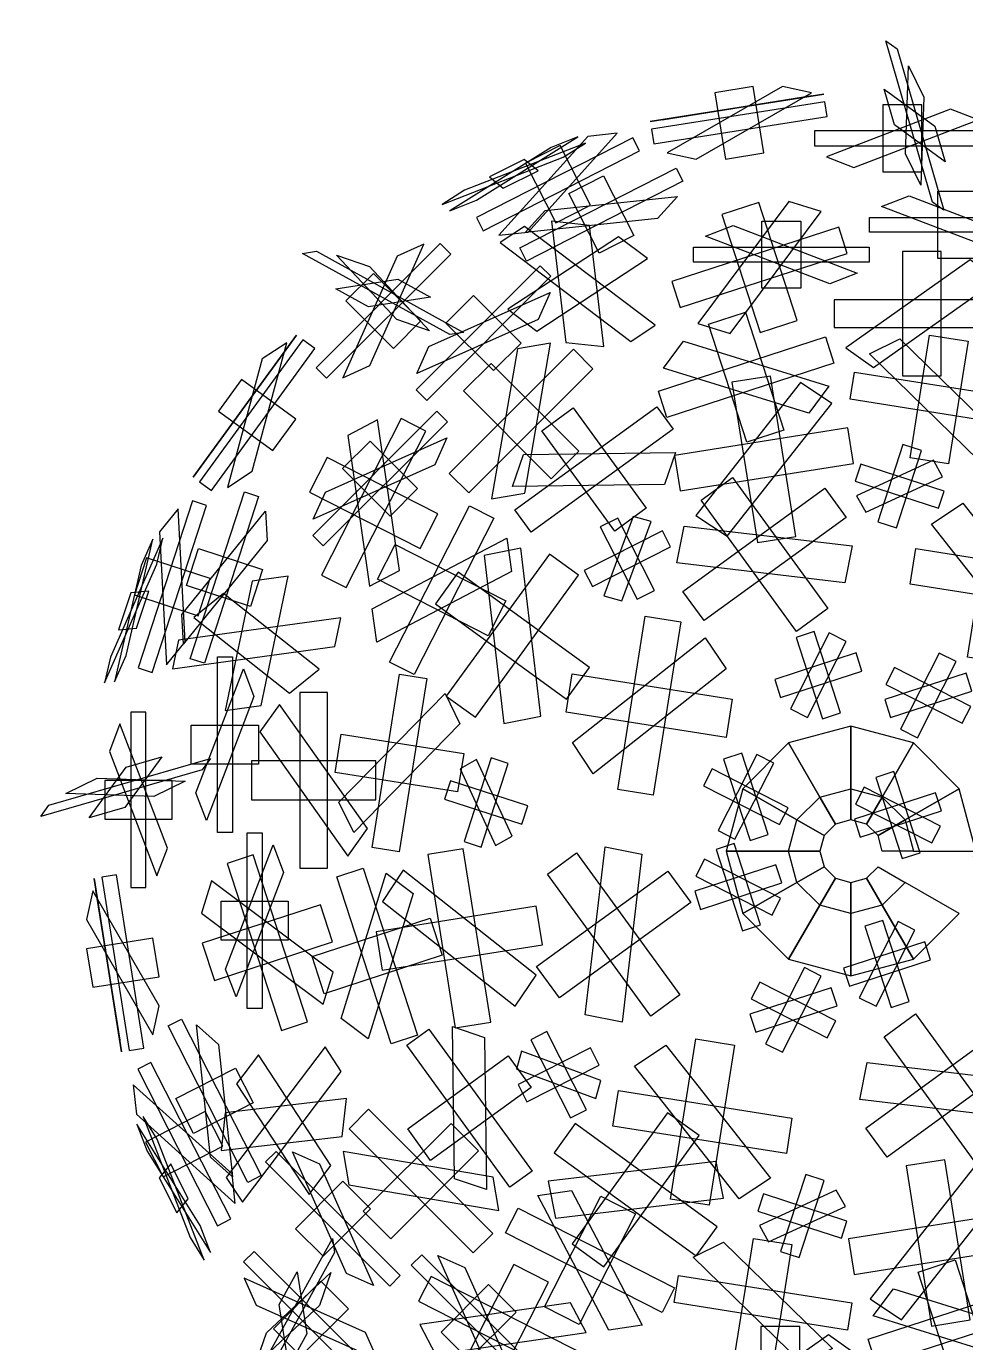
# Model space of a CAD drawing. Extents: x 8.63 to 15.1, y 10.88 to 15.71.
# Drawn here: x 9.143 to 10.417, y 13.333 to 15.118 of the extents above; entities that cross this region are included whole.
import ezdxf

# ---------------------------------------------------------------- set-up
doc = ezdxf.new("R2010")
doc.units = 0
doc.header["$LTSCALE"] = 1.25
doc.layers.get('0').update_dxf_attribs({"linetype": 'CONTINUOUS'})

# ---------------------------------------------------------------- blocks, each defined once
blk = doc.blocks.new('T2LEAF')
at = {"color": 3}
for points in [[(-0.156, -0.703), (0.156, -0.703), (0.156, 0.703), (-0.156, 0.703)], [(0.387, -0.608), (0.608, -0.387), (-0.387, 0.608), (-0.608, 0.387)], [(0.703, -0.156), (0.703, 0.156), (-0.703, 0.156), (-0.703, -0.156)]]:
    blk.add_3dface(points, dxfattribs=at)

msp = doc.modelspace()

# ---------------------------------------------------------------- block references
at = {"color": 0, "extrusion": (0.919573, 0.331891, -0.210317), "xscale": 0.1693333163999998, "yscale": 0.1693333164000002, "zscale": 0.169333316400001, "rotation": 287.2234811632907}
msp.add_blockref('T2LEAF', (10.5806, 4.931, 14.0985), dxfattribs=at)
at = {"color": 0, "extrusion": (-0.144527, 0.912505, 0.382683), "xscale": 0.1693333164000001, "yscale": 0.1693333164000001, "zscale": 0.1693333164000007, "rotation": 89.9999999999999}
msp.add_blockref('T2LEAF', (-12.3303, -2.9494, 13.0886), dxfattribs=at)
at = {"color": 0, "extrusion": (-0.156434, 0.987688, 6.12574e-17), "xscale": 0.1693333164000001, "yscale": 0.1693333164000001, "zscale": 0.1693333164, "rotation": 90}
msp.add_blockref('T2LEAF', (-12.3303, 1.8838, 13.2416), dxfattribs=at)
at = {"color": 0, "extrusion": (-0.419433, 0.823183, 0.382683), "xscale": 0.1693333163999999, "yscale": 0.1693333163999999, "zscale": 0.1693333164000008, "rotation": 89.9999999999998}
msp.add_blockref('T2LEAF', (-15.5554, -1.3752, 8.9567), dxfattribs=at)
at = {"color": 0, "extrusion": (3.80582e-16, 0.92388, 0.382683), "xscale": 0.1693333163999999, "yscale": 0.1693333163999999, "zscale": 0.1693333164, "rotation": 90}
msp.add_blockref('T2LEAF', (-10.3313, -3.6786, 14.6754), dxfattribs=at)
at = {"color": 0, "extrusion": (-0.439527, 0.893297, 0.093999), "xscale": 0.1693333163999995, "yscale": 0.1693333164, "zscale": 0.1693333163999999, "rotation": 137.4128220000581}
msp.add_blockref('T2LEAF', (-15.3832, 1.0114, 9.1928), dxfattribs=at)
at = {"color": 0, "extrusion": (-0.419433, 0.823183, -0.382683), "xscale": 0.1693333164, "yscale": 0.1693333164, "zscale": 0.1693333164000008, "rotation": 90.0000000000002}
msp.add_blockref('T2LEAF', (-15.5891, 4.807, 7.4666), dxfattribs=at)
at = {"color": 0, "extrusion": (-0.218508, 0.672499, 0.707107), "xscale": 0.1693333163999995, "yscale": 0.1693333163999995, "zscale": 0.1693333163999995, "rotation": 89.9999999999999}
msp.add_blockref('T2LEAF', (-14.2121, -5.8208, 9.6428), dxfattribs=at)
at = {"color": 0, "extrusion": (3.80582e-16, 0.92388, -0.382683), "xscale": 0.1693333163999999, "yscale": 0.1693333163999999, "zscale": 0.1693333164, "rotation": 90}
msp.add_blockref('T2LEAF', (-10.406, 7.063, 13.1466), dxfattribs=at)
at = {"color": 0, "extrusion": (0.222079, 0.716055, 0.661775), "xscale": 0.1693333164, "yscale": 0.1693333164000003, "zscale": 0.1693333163999997, "rotation": 151.3489023450195}
msp.add_blockref('T2LEAF', (-5.0722, -9.3126, 14.503), dxfattribs=at)
at = {"color": 0, "extrusion": (3.39567e-16, 0.92388, -0.382683), "xscale": 0.1693333163999999, "yscale": 0.1693333163999999, "zscale": 0.1693333164, "rotation": 90}
msp.add_blockref('T2LEAF', (-10.1673, 7.009, 13.1252), dxfattribs=at)
at = {"color": 0, "extrusion": (-0.653281, 0.653281, 0.382683), "xscale": 0.1693333163999996, "yscale": 0.1693333163999996, "zscale": 0.169333316400001, "rotation": 90}
msp.add_blockref('T2LEAF', (-17.2248, 0.6674, 4.1833), dxfattribs=at)
at = {"color": 0, "extrusion": (0.415554, 0.884919, -0.210317), "xscale": 0.1693333164000002, "yscale": 0.1693333164, "zscale": 0.1693333163999992, "rotation": 287.2234811632911}
msp.add_blockref('T2LEAF', (-2.4417, 5.4839, 16.6685), dxfattribs=at)
at = {"color": 0, "extrusion": (-0.653281, 0.653281, -0.382683), "xscale": 0.1693333163999996, "yscale": 0.1693333163999996, "zscale": 0.169333316400001, "rotation": 90}
for p in [(-17.2996, 2.7171, 2.6545), (-17.0608, 2.6631, 2.6332)]:
    msp.add_blockref('T2LEAF', p, dxfattribs=at)
at = {"color": 0, "extrusion": (3.07263e-16, 0.707107, 0.707107), "xscale": 0.1693333164000003, "yscale": 0.1693333164000003, "zscale": 0.1693333164000003, "rotation": 90.00000000000003}
msp.add_blockref('T2LEAF', (-10.3578, -8.4814, 12.3476), dxfattribs=at)
at = {"color": 0, "extrusion": (-0.218508, 0.672499, -0.707107), "xscale": 0.1693333163999995, "yscale": 0.1693333163999995, "zscale": 0.1693333163999995, "rotation": 90.0000000000001}
msp.add_blockref('T2LEAF', (-14.1489, 8.515, 6.7563), dxfattribs=at)
at = {"color": 0, "extrusion": (-0.747434, 0.543043, 0.382683), "xscale": 0.1693333164000002, "yscale": 0.1693333164000002, "zscale": 0.1693333164000007, "rotation": 90.00000000000003}
msp.add_blockref('T2LEAF', (-17.3624, 1.7557, 1.7294), dxfattribs=at)
at = {"color": 0, "extrusion": (-0.5, 0.5, 0.707107), "xscale": 0.1693333163999997, "yscale": 0.1693333163999997, "zscale": 0.1693333163999998, "rotation": 90.00000000000003}
msp.add_blockref('T2LEAF', (-17.2513, -0.4511, 4.3173), dxfattribs=at)
at = {"color": 0, "extrusion": (0.110616, 0.698401, -0.707107), "xscale": 0.1693333164000005, "yscale": 0.1693333164000005, "zscale": 0.1693333164000004, "rotation": 90}
msp.add_blockref('T2LEAF', (-7.9676, 12.2081, 10.4986), dxfattribs=at)
at = {"color": 0, "extrusion": (-0.809017, 0.587785, 6.12574e-17), "xscale": 0.1693333164000001, "yscale": 0.1693333164000001, "zscale": 0.1693333164000008, "rotation": 90}
msp.add_blockref('T2LEAF', (-17.3624, 1.8838, 0.9465), dxfattribs=at)
at = {"color": 0, "extrusion": (-0.059865, 0.377972, 0.92388), "xscale": 0.1693333164000007, "yscale": 0.1693333164000007, "zscale": 0.1693333164000001, "rotation": 89.99999999999993}
msp.add_blockref('T2LEAF', (-12.2918, -10.6782, 7.5771), dxfattribs=at)
at = {"color": 0, "extrusion": (-0.415627, 0.572061, -0.707107), "xscale": 0.1693333164000002, "yscale": 0.1693333164000002, "zscale": 0.1693333164000001, "rotation": 90.0000000000002}
msp.add_blockref('T2LEAF', (-16.5528, 5.0392, 3.3297), dxfattribs=at)
at = {"color": 0, "extrusion": (-0.630037, 0.32102, 0.707107), "xscale": 0.1693333163999998, "yscale": 0.1693333163999998, "zscale": 0.1693333163999998, "rotation": 89.99999999999984}
msp.add_blockref('T2LEAF', (-17.2589, 3.3227, 0.4993), dxfattribs=at)
at = {"color": 0, "extrusion": (0.224936, 0.309597, 0.92388), "xscale": 0.1693333164000007, "yscale": 0.1693333164000007, "zscale": 0.1693333164000001, "rotation": 89.99999999999987}
msp.add_blockref('T2LEAF', (-0.0396, -15.423, 9.5425), dxfattribs=at)
at = {"color": 0, "extrusion": (-0.224936, 0.309597, -0.92388), "xscale": 0.1693333164000007, "yscale": 0.1693333164000007, "zscale": 0.1693333164000001, "rotation": 89.99999999999983}
msp.add_blockref('T2LEAF', (-16.6721, 5.6701, 1.1762), dxfattribs=at)
at = {"color": 0, "extrusion": (0.118256, 0.363954, 0.92388), "xscale": 0.0846666581999999, "yscale": 0.0846666581999999, "zscale": 0.0846666582000002, "rotation": 90.00000000000053}
msp.add_blockref('T2LEAF', (-5.3432, -14.569, 9.1887), dxfattribs=at)
at = {"color": 0, "extrusion": (-0.878662, 0.285494, -0.382683), "xscale": 0.1693333163999997, "yscale": 0.1693333163999997, "zscale": 0.1693333164000004, "rotation": 89.99999999999994}
msp.add_blockref('T2LEAF', (-16.5756, -0.2629, -4.7733), dxfattribs=at)
at = {"color": 0, "extrusion": (-0.630037, 0.32102, -0.707107), "xscale": 0.1693333163999998, "yscale": 0.1693333163999998, "zscale": 0.1693333163999998, "rotation": 90.00000000000017}
msp.add_blockref('T2LEAF', (-17.1957, -0.6285, -2.3872), dxfattribs=at)
at = {"color": 0, "extrusion": (-0.942449, 0.320864, 0.093999), "xscale": 0.1693333164000001, "yscale": 0.1693333164, "zscale": 0.1693333163999997, "rotation": 137.4128220000583}
msp.add_blockref('T2LEAF', (-16.5549, 2.2553, -3.9818), dxfattribs=at)
at = {"color": 0, "extrusion": (-0.878662, 0.285494, 0.382683), "xscale": 0.1693333163999996, "yscale": 0.1693333163999996, "zscale": 0.1693333164000004, "rotation": 90.00000000000006}
msp.add_blockref('T2LEAF', (-16.5418, 3.6947, -3.2832), dxfattribs=at)
at = {"color": 0, "extrusion": (0.059865, 0.377972, -0.92388), "xscale": 0.1693333164000007, "yscale": 0.1693333164000007, "zscale": 0.1693333164000001, "rotation": 89.99999999999989}
msp.add_blockref('T2LEAF', (-8.0869, 15.0366, 5.056), dxfattribs=at)
at = {"color": 0, "extrusion": (-0.173735, 0.340973, 0.92388), "xscale": 0.0846666582000004, "yscale": 0.0846666582000004, "zscale": 0.0846666581999998, "rotation": 90.00000000000017}
msp.add_blockref('T2LEAF', (-15.4087, -6.5585, 5.8707), dxfattribs=at)
at = {"color": 0, "extrusion": (-0.309597, 0.224936, 0.92388), "xscale": 0.1693333164000007, "yscale": 0.1693333164000007, "zscale": 0.1693333164000001, "rotation": 89.99999999999987}
msp.add_blockref('T2LEAF', (-17.3239, 0.6809, 2.872), dxfattribs=at)
at = {"color": 0, "extrusion": (-0.349294, 0.663361, 0.661775), "xscale": 0.1693333164000007, "yscale": 0.1693333164, "zscale": 0.1693333163999998, "rotation": 151.3489023450198}
msp.add_blockref('T2LEAF', (-15.0203, -3.4859, 7.9021), dxfattribs=at)
at = {"color": 0, "extrusion": (-0.377972, 0.059865, -0.92388), "xscale": 0.1693333164000007, "yscale": 0.1693333164000007, "zscale": 0.1693333164000001, "rotation": 89.99999999999989}
msp.add_blockref('T2LEAF', (-15.5843, -6.6478, -3.926), dxfattribs=at)
at = {"color": 0, "yscale": 0.0824071680699134, "zscale": 0.0824071680699127}
for p, xscale, rotation in [((10.2174, 14.238, 3.048), 0.0824071680699129, 288.0000000000006), ((10.3666, 14.2106, 3.048), 0.0824071680699124, 242.9999999999995), ((10.1191, 14.0731, 3.048), 0.0824071680699124, 332.9999999999995), ((10.3254, 14.0483, 3.048), 0.0824071680699129, 198.0000000000006), ((10.4848, 13.9772, 3.048), 0.0824071680699124, 152.9999999999995), ((10.1088, 13.9506, 3.048), 0.0824071680699129, 18.00000000000055), ((10.3106, 13.8465, 3.048), 0.0824071680699129, 108.0000000000006), ((10.1837, 13.7841, 3.048), 0.0824071680699124, 62.9999999999995)]:
    msp.add_blockref('T2LEAF', p, dxfattribs=dict(at, xscale=xscale, rotation=rotation))
at = {"color": 0, "extrusion": (-0.92388, 4.53088e-16, -0.382683), "xscale": 0.1693333163999999, "yscale": 0.1693333163999999, "zscale": 0.1693333164, "rotation": 89.99999999999999}
msp.add_blockref('T2LEAF', (-14.1438, -2.2214, -9.2679), dxfattribs=at)
at = {"color": 0, "extrusion": (-0.698401, 0.110616, -0.707107), "xscale": 0.1693333164000004, "yscale": 0.1693333164000004, "zscale": 0.1693333164000004, "rotation": 89.99999999999999}
msp.add_blockref('T2LEAF', (-15.4546, -4.3225, -6.032), dxfattribs=at)
at = {"color": 0, "extrusion": (-0.707107, 3.62774e-16, 0.707107), "xscale": 0.1693333164000003, "yscale": 0.1693333164000003, "zscale": 0.1693333164000003, "rotation": 90.00000000000003}
msp.add_blockref('T2LEAF', (-14.0955, 8.6739, -4.8077), dxfattribs=at)
at = {"color": 0, "extrusion": (-0.92388, 4.53115e-16, 0.382683), "xscale": 0.1693333163999999, "yscale": 0.1693333163999999, "zscale": 0.1693333164, "rotation": 90.00000000000003}
msp.add_blockref('T2LEAF', (-14.069, 5.6058, -7.7391), dxfattribs=at)
at = {"color": 0, "extrusion": (-0.331891, 0.919573, -0.210317), "xscale": 0.1693333163999997, "yscale": 0.1693333164, "zscale": 0.169333316400001, "rotation": 287.2234811632907}
msp.add_blockref('T2LEAF', (-13.5087, 3.9382, 9.4835), dxfattribs=at)
at = {"color": 0, "extrusion": (-0.363954, 0.118256, 0.92388), "xscale": 0.0846666582, "yscale": 0.0846666582, "zscale": 0.0846666582000002, "rotation": 90.00000000000053}
msp.add_blockref('T2LEAF', (-16.3951, 5.6813, 0.8008), dxfattribs=at)
at = {"color": 0, "extrusion": (-0.309597, -0.224936, -0.92388), "xscale": 0.1693333164000007, "yscale": 0.1693333164000007, "zscale": 0.1693333164000001, "rotation": 89.99999999999984}
msp.add_blockref('T2LEAF', (-5.3918, -14.5557, -7.2016), dxfattribs=at)
at = {"color": 0, "extrusion": (-0.672499, -0.218508, 0.707107), "xscale": 0.1693333163999994, "yscale": 0.1693333163999994, "zscale": 0.1693333163999995, "rotation": 89.99999999999989}
msp.add_blockref('T2LEAF', (-10.2698, 11.3115, -7.4895), dxfattribs=at)
at = {"color": 0, "extrusion": (-0.92388, 1.69783e-16, -0.382683), "xscale": 0.1693333163999999, "yscale": 0.1693333163999999, "zscale": 0.1693333164, "rotation": 90}
msp.add_blockref('T2LEAF', (-13.905, -2.2753, -9.2892), dxfattribs=at)
at = {"color": 0, "extrusion": (-0.377972, -0.059865, 0.92388), "xscale": 0.1693333164000007, "yscale": 0.1693333164000007, "zscale": 0.1693333164000001, "rotation": 89.99999999999991}
msp.add_blockref('T2LEAF', (-12.1882, 12.0004, -1.8167), dxfattribs=at)
at = {"color": 0, "extrusion": (-0.672499, -0.218508, -0.707107), "xscale": 0.1693333163999995, "yscale": 0.1693333163999995, "zscale": 0.1693333163999995, "rotation": 90.00000000000011}
msp.add_blockref('T2LEAF', (-10.2066, -8.6173, -10.3761), dxfattribs=at)
at = {"color": 0, "extrusion": (-0.912505, -0.144527, 0.382683), "xscale": 0.1693333164000001, "yscale": 0.1693333164000001, "zscale": 0.1693333164000007, "rotation": 89.9999999999999}
msp.add_blockref('T2LEAF', (-12.2267, 6.4444, -9.5901), dxfattribs=at)
at = {"color": 0, "extrusion": (-0.987688, -0.156434, 6.12574e-17), "xscale": 0.1693333164, "yscale": 0.1693333164, "zscale": 0.1693333164, "rotation": 90}
msp.add_blockref('T2LEAF', (-12.2267, 1.8838, -11.3056), dxfattribs=at)
at = {"color": 0, "extrusion": (0.224936, -0.309597, -0.92388), "xscale": 0.1693333164000007, "yscale": 0.1693333164000007, "zscale": 0.1693333164000001, "rotation": 89.99999999999983}
msp.add_blockref('T2LEAF', (16.4452, -4.1624, -2.8965), dxfattribs=at)
at = {"color": 0, "extrusion": (-0.823183, -0.419433, -0.382683), "xscale": 0.1693333163999999, "yscale": 0.1693333163999999, "zscale": 0.1693333164000008, "rotation": 90.00000000000021}
msp.add_blockref('T2LEAF', (-7.9051, -4.1148, -14.0726), dxfattribs=at)
at = {"color": 0, "extrusion": (-0.716055, 0.222079, 0.661775), "xscale": 0.169333316399999, "yscale": 0.1693333164000003, "zscale": 0.1693333163999997, "rotation": 151.3489023450197}
msp.add_blockref('T2LEAF', (-15.8288, 5.2895, -2.0392), dxfattribs=at)
at = {"color": 0, "extrusion": (-0.572061, -0.415627, -0.707107), "xscale": 0.1693333164000002, "yscale": 0.1693333164000002, "zscale": 0.1693333164000001, "rotation": 90.0000000000002}
msp.add_blockref('T2LEAF', (-5.3163, -10.3932, -12.1027), dxfattribs=at)
at = {"color": 0, "extrusion": (-0.340973, -0.173735, 0.92388), "xscale": 0.0846666582000004, "yscale": 0.0846666582000004, "zscale": 0.0846666581999998, "rotation": 90.00000000000011}
msp.add_blockref('T2LEAF', (-7.7246, 14.9806, -3.0511), dxfattribs=at)
at = {"color": 0, "extrusion": (-0.059865, -0.377972, -0.92388), "xscale": 0.1693333164000007, "yscale": 0.1693333164000007, "zscale": 0.1693333164000001, "rotation": 89.99999999999989}
msp.add_blockref('T2LEAF', (7.8039, -13.4787, -6.7555), dxfattribs=at)
at = {"color": 0, "extrusion": (-0.823183, -0.419433, 0.382683), "xscale": 0.1693333163999999, "yscale": 0.1693333163999999, "zscale": 0.1693333164000008, "rotation": 89.99999999999979}
msp.add_blockref('T2LEAF', (-7.8714, 7.5466, -12.5825), dxfattribs=at)
at = {"color": 0, "extrusion": (-0.893297, -0.439527, 0.093999), "xscale": 0.1693333163999995, "yscale": 0.1693333164, "zscale": 0.1693333163999999, "rotation": 137.4128220000581}
msp.add_blockref('T2LEAF', (-8.0261, 3.2128, -14.1225), dxfattribs=at)
at = {"color": 0, "extrusion": (-0.5, -0.5, 0.707107), "xscale": 0.1693333163999997, "yscale": 0.1693333163999997, "zscale": 0.1693333163999998, "rotation": 90}
msp.add_blockref('T2LEAF', (-2.739, 13.5483, -9.6821), dxfattribs=at)
at = {"color": 0, "extrusion": (-0.224936, -0.309597, 0.92388), "xscale": 0.1693333164000007, "yscale": 0.1693333164000007, "zscale": 0.1693333164000001, "rotation": 89.99999999999986}
msp.add_blockref('T2LEAF', (0.1069, 16.6495, -3.7424), dxfattribs=at)
at = {"color": 0, "extrusion": (-0.653281, -0.653281, -0.382683), "xscale": 0.1693333163999996, "yscale": 0.1693333163999996, "zscale": 0.169333316400001, "rotation": 90}
for p in [(-2.7873, -4.8594, -15.6366), (-2.5485, -4.9134, -15.658)]:
    msp.add_blockref('T2LEAF', p, dxfattribs=at)
at = {"color": 0, "extrusion": (0.059865, -0.377972, 0.92388), "xscale": 0.1693333164000007, "yscale": 0.1693333164000007, "zscale": 0.1693333164000001, "rotation": 89.99999999999993}
msp.add_blockref('T2LEAF', (12.359, 11.9047, -1.7771), dxfattribs=at)
at = {"color": 0, "extrusion": (-0.32102, -0.630037, -0.707107), "xscale": 0.1693333163999998, "yscale": 0.1693333163999998, "zscale": 0.1693333163999998, "rotation": 90.00000000000017}
msp.add_blockref('T2LEAF', (2.7243, -10.7717, -12.5305), dxfattribs=at)
at = {"color": 0, "extrusion": (-0.118256, -0.363954, 0.92388), "xscale": 0.0846666581999999, "yscale": 0.0846666581999999, "zscale": 0.0846666582000002, "rotation": 90.00000000000053}
msp.add_blockref('T2LEAF', (5.5237, 15.8919, -3.4286), dxfattribs=at)
at = {"color": 0, "extrusion": (-0.884919, 0.415554, -0.210317), "xscale": 0.1693333164000002, "yscale": 0.1693333164, "zscale": 0.1693333163999992, "rotation": 287.2234811632911}
msp.add_blockref('T2LEAF', (-16.1375, 1.1994, -3.2475), dxfattribs=at)
at = {"color": 0, "extrusion": (-0.653281, -0.653281, 0.382683), "xscale": 0.1693333163999996, "yscale": 0.1693333163999996, "zscale": 0.169333316400001, "rotation": 90}
msp.add_blockref('T2LEAF', (-2.7125, 8.2438, -14.1079), dxfattribs=at)
at = {"color": 0, "extrusion": (-0.32102, -0.630037, 0.707107), "xscale": 0.1693333163999998, "yscale": 0.1693333163999998, "zscale": 0.1693333163999998, "rotation": 89.99999999999983}
msp.add_blockref('T2LEAF', (2.6611, 13.4659, -9.6439), dxfattribs=at)
at = {"color": 0, "extrusion": (-0.110616, -0.698401, -0.707107), "xscale": 0.1693333164000004, "yscale": 0.1693333164000004, "zscale": 0.1693333164000004, "rotation": 90}
msp.add_blockref('T2LEAF', (7.9232, -9.6166, -11.3261), dxfattribs=at)
at = {"color": 0, "extrusion": (0.218508, -0.672499, -0.707107), "xscale": 0.1693333163999995, "yscale": 0.1693333163999995, "zscale": 0.1693333163999995, "rotation": 90.00000000000011}
msp.add_blockref('T2LEAF', (14.0222, -5.8297, -7.5884), dxfattribs=at)
at = {"color": 0, "extrusion": (-2.51752e-16, -0.707107, 0.707107), "xscale": 0.1693333164000003, "yscale": 0.1693333164000003, "zscale": 0.1693333164000003, "rotation": 90.00000000000003}
msp.add_blockref('T2LEAF', (10.1657, 11.3168, -7.4506), dxfattribs=at)

# ---------------------------------------------------------------- meshes
at = {"color": 0}
mesh = msp.add_polymesh((2, 12), dxfattribs=dict(at, n_close=True))
for k, corner in enumerate([(10.4311, 13.9995), (10.4084, 14.0841), (10.3464, 14.1461), (10.2617, 14.1688), (10.1771, 14.1461), (10.1151, 14.0841), (10.0924, 13.9995), (10.1151, 13.9148), (10.1771, 13.8528), (10.2617, 13.8301), (10.3464, 13.8528), (10.4084, 13.9148), (10.3464, 13.9995, 0.1111), (10.3351, 14.0418, 0.1111), (10.3041, 14.0728, 0.1111), (10.2617, 14.0841, 0.1111), (10.2194, 14.0728, 0.1111), (10.1884, 14.0418, 0.1111), (10.1771, 13.9995, 0.1111), (10.1884, 13.9571, 0.1111), (10.2194, 13.9261, 0.1111), (10.2617, 13.9148, 0.1111), (10.3041, 13.9261, 0.1111), (10.3351, 13.9571, 0.1111)]):
    mesh.set_mesh_vertex(divmod(k, 12), corner)
mesh = msp.add_polymesh((2, 12), dxfattribs=dict(at, n_close=True))
for k, corner in enumerate([(10.3041, 13.9995, 2.032), (10.2984, 14.0206, 2.032), (10.2829, 14.0361, 2.032), (10.2617, 14.0418, 2.032), (10.2406, 14.0361, 2.032), (10.2251, 14.0206, 2.032), (10.2194, 13.9995, 2.032), (10.2251, 13.9783, 2.032), (10.2406, 13.9628, 2.032), (10.2617, 13.9571, 2.032), (10.2829, 13.9628, 2.032), (10.2984, 13.9783, 2.032), (10.3464, 13.9995, 0.1111), (10.3351, 14.0418, 0.1111), (10.3041, 14.0728, 0.1111), (10.2617, 14.0841, 0.1111), (10.2194, 14.0728, 0.1111), (10.1884, 14.0418, 0.1111), (10.1771, 13.9995, 0.1111), (10.1884, 13.9571, 0.1111), (10.2194, 13.9261, 0.1111), (10.2617, 13.9148, 0.1111), (10.3041, 13.9261, 0.1111), (10.3351, 13.9571, 0.1111)]):
    mesh.set_mesh_vertex(divmod(k, 12), corner)

doc.saveas('drawing.dxf')
